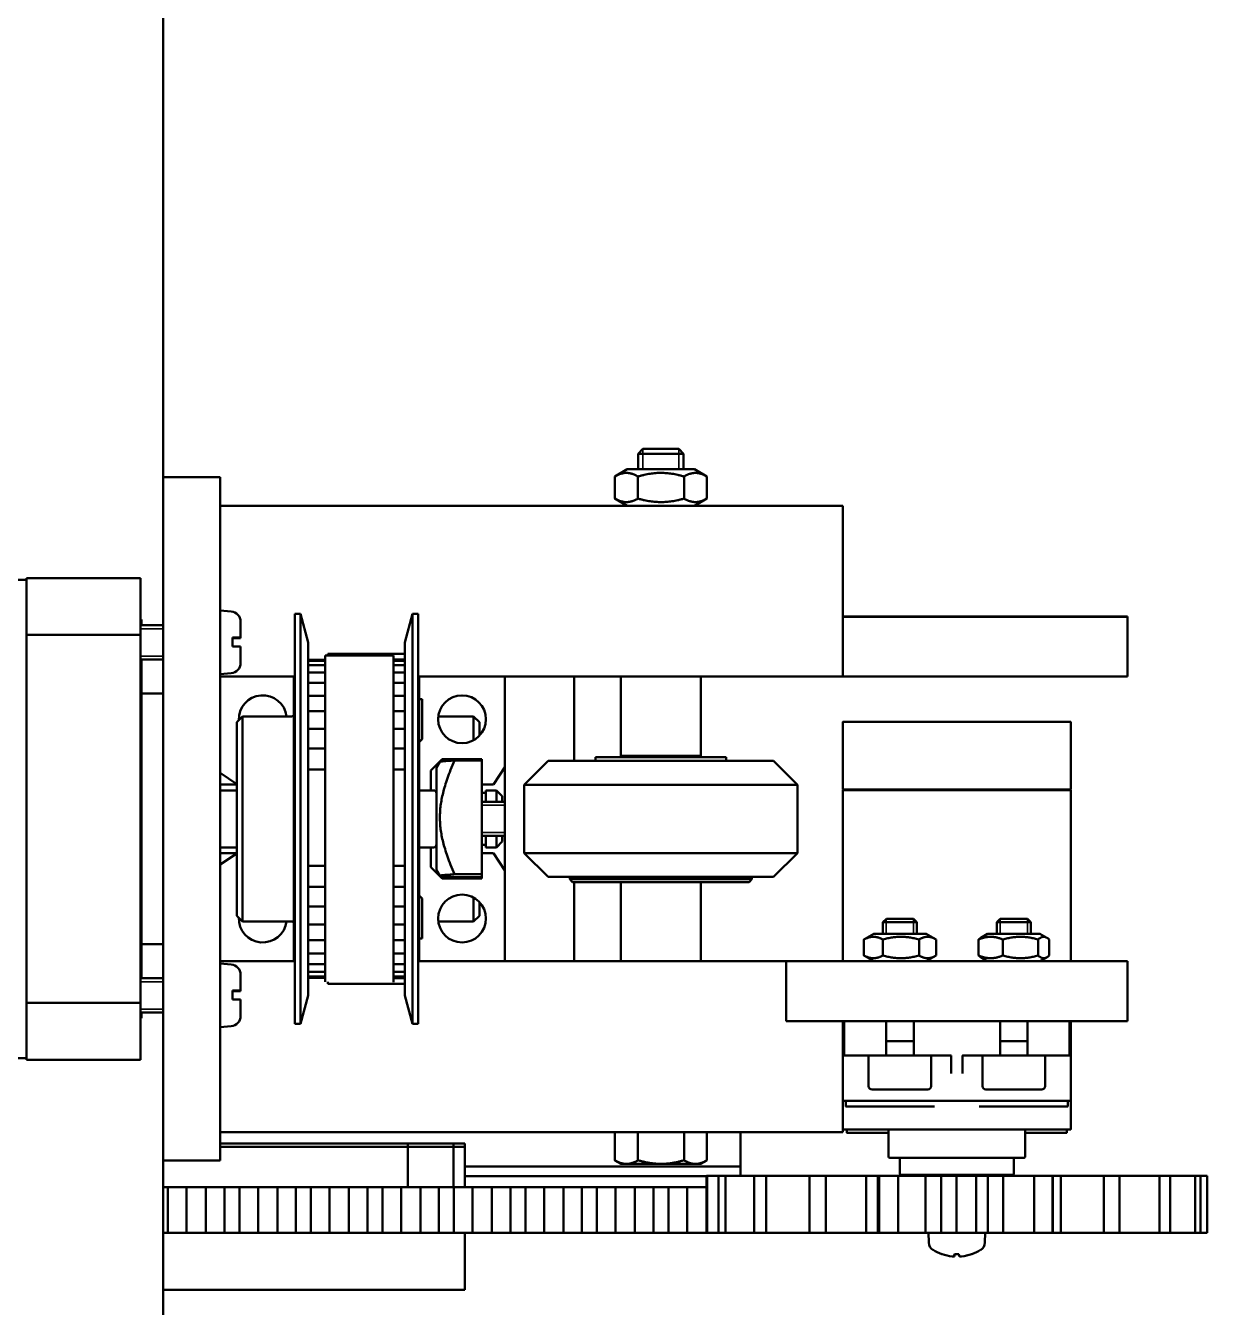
# Model space of a CAD drawing. Header units: millimetres. Extents: x 0 to 6720, y 0 to 4752.
# Drawn here: x 6099.1 to 6202.9, y 1863.2 to 1975.7 of the extents above; entities that cross this region are included whole.
import ezdxf

# ---------------------------------------------------------------- set-up
doc = ezdxf.new("R2010")
doc.units = ezdxf.units.MM
doc.header["$LTSCALE"] = 16
doc.layers.add('Widoczne (ISO)', color=7, linetype='Continuous', lineweight=50)
doc.layers.add('Widoczne wąskie (ISO)', color=7, linetype='Continuous', lineweight=35)

msp = doc.modelspace()

# ---------------------------------------------------------------- linework, layer by layer
at = {"layer": 'Widoczne (ISO)'}
for p, q in [((6111.16, 2054.07), (6111.16, 1936.07)), ((6153.3, 1938.57), (6152.87, 1938.14)), ((6153.3, 1938.57), (6156.44, 1938.57)), ((6156.44, 1938.57), (6156.87, 1938.14)), ((6156.87, 1938.14), (6152.87, 1938.14)), ((6152.87, 1936.77), (6152.87, 1938.14)), ((6156.87, 1936.77), (6156.87, 1938.14)), ((6150.83, 1936.14), (6150.83, 1934.2)), ((6151.92, 1936.77), (6150.84, 1936.15)), ((6157.82, 1936.77), (6151.92, 1936.77)), ((6152.86, 1936.14), (6152.86, 1934.2)), ((6156.91, 1936.14), (6156.91, 1934.2)), ((6157.82, 1936.77), (6158.91, 1936.15)), ((6158.91, 1936.14), (6158.91, 1934.2)), ((6111.16, 1936.07), (6111.16, 1876.07)), ((6111.16, 1936.07), (6116.16, 1936.07)), ((6116.16, 1936.07), (6116.16, 1876.07)), ((6151.92, 1933.57), (6150.84, 1934.2)), ((6157.82, 1933.57), (6158.91, 1934.2)), ((6116.16, 1933.57), (6170.87, 1933.57)), ((6170.87, 1933.57), (6170.87, 1918.57)), ((6099.16, 1927.22), (6099.16, 1922.22)), ((6109.16, 1927.22), (6099.16, 1927.22)), ((6109.16, 1927.22), (6109.16, 1922.22)), ((6099.16, 1927.07), (6075.16, 1927.07)), ((6117.14, 1924.29), (6116.16, 1924.37)), ((6122.72, 1888.07), (6122.72, 1924.07)), ((6122.72, 1924.07), (6123.22, 1924.07)), ((6123.22, 1888.07), (6123.22, 1924.07)), ((6123.89, 1921.57), (6123.22, 1924.07)), ((6132.39, 1921.57), (6133.06, 1924.07)), ((6133.06, 1924.07), (6133.06, 1888.07)), ((6133.56, 1924.07), (6133.06, 1924.07)), ((6133.56, 1924.07), (6133.56, 1888.07)), ((6170.87, 1923.85), (6195.87, 1923.85)), ((6170.87, 1923.81), (6195.87, 1923.81)), ((6195.87, 1923.85), (6195.87, 1923.81)), ((6195.87, 1918.57), (6195.87, 1923.81)), ((6109.26, 1923.57), (6109.16, 1923.57)), ((6111.16, 1923.07), (6109.16, 1923.07)), ((6109.26, 1923.07), (6109.26, 1923.57)), ((6117.96, 1923.39), (6117.96, 1921.99)), ((6099.16, 1922.22), (6099.16, 1889.92)), ((6109.16, 1922.22), (6099.16, 1922.22)), ((6109.16, 1922.22), (6109.16, 1889.92)), ((6117.26, 1922), (6117.26, 1921.2)), ((6117.96, 1921.99), (6117.96, 1921.95)), ((6123.89, 1890.57), (6123.89, 1921.57)), ((6132.39, 1921.57), (6132.39, 1890.57)), ((6117.96, 1921.19), (6117.96, 1919.76)), ((6125.39, 1920.43), (6125.39, 1891.77)), ((6125.39, 1920.43), (6131.39, 1920.43)), ((6125.63, 1920.57), (6132.39, 1920.57)), ((6125.63, 1920.43), (6125.63, 1920.57)), ((6131.39, 1891.77), (6131.39, 1920.43)), ((6111.16, 1920.07), (6109.16, 1920.07)), ((6109.26, 1892.07), (6109.26, 1920.07)), ((6125.39, 1920.05), (6123.89, 1920.05)), ((6125.39, 1919.95), (6123.89, 1919.95)), ((6125.39, 1919.58), (6123.89, 1919.58)), ((6132.39, 1920.07), (6131.39, 1920.07)), ((6132.39, 1920.05), (6131.39, 1920.05)), ((6132.39, 1919.95), (6131.39, 1919.95)), ((6132.39, 1919.58), (6131.39, 1919.58)), ((6117.14, 1918.86), (6116.16, 1918.77)), ((6116.16, 1918.57), (6122.64, 1918.57)), ((6122.64, 1918.57), (6122.64, 1893.57)), ((6122.72, 1918.57), (6122.64, 1918.57)), ((6125.39, 1918.94), (6123.89, 1918.94)), ((6132.39, 1918.94), (6131.39, 1918.94)), ((6133.64, 1918.57), (6133.56, 1918.57)), ((6133.64, 1918.57), (6141.16, 1918.57)), ((6133.64, 1918.57), (6133.64, 1893.57)), ((6141.16, 1918.57), (6141.16, 1910.6)), ((6170.87, 1918.57), (6141.16, 1918.57)), ((6147.27, 1918.57), (6147.27, 1911.17)), ((6151.37, 1918.57), (6151.37, 1911.62)), ((6158.37, 1918.57), (6158.37, 1911.62)), ((6170.87, 1918.57), (6195.87, 1918.57)), ((6111.16, 1917.07), (6109.26, 1917.07)), ((6125.39, 1918.03), (6123.89, 1918.03)), ((6132.39, 1918.03), (6131.39, 1918.03)), ((6125.39, 1916.89), (6123.89, 1916.89)), ((6132.39, 1916.89), (6131.39, 1916.89)), ((6133.91, 1916.57), (6133.64, 1916.57)), ((6133.91, 1913.07), (6133.91, 1916.57)), ((6117.64, 1914.57), (6118.14, 1915.07)), ((6118.14, 1915.07), (6118.14, 1897.07)), ((6122.44, 1915.07), (6118.14, 1915.07)), ((6125.39, 1915.52), (6123.89, 1915.52)), ((6132.39, 1915.52), (6131.39, 1915.52)), ((6135.32, 1915.07), (6138.43, 1915.07)), ((6138.43, 1912.99), (6138.43, 1915.07)), ((6138.93, 1914.57), (6138.43, 1915.07)), ((6117.64, 1914.57), (6117.64, 1897.57)), ((6125.39, 1913.97), (6123.89, 1913.97)), ((6132.39, 1913.97), (6131.39, 1913.97)), ((6138.93, 1913.38), (6138.93, 1914.57)), ((6170.87, 1908.65), (6170.87, 1914.59)), ((6170.97, 1914.6), (6170.88, 1914.6)), ((6170.97, 1914.6), (6190.77, 1914.6)), ((6190.86, 1914.6), (6190.77, 1914.6)), ((6190.87, 1914.59), (6190.87, 1908.65)), ((6133.64, 1912.81), (6133.91, 1913.07)), ((6125.39, 1912.25), (6123.89, 1912.25)), ((6132.39, 1912.25), (6131.39, 1912.25)), ((6149.14, 1911.5), (6160.61, 1911.5)), ((6149.14, 1911.5), (6149.14, 1911.17)), ((6151.37, 1911.62), (6158.37, 1911.62)), ((6152.87, 1911.5), (6152.87, 1911.62)), ((6156.87, 1911.5), (6156.87, 1911.62)), ((6160.61, 1911.5), (6160.61, 1911.17)), ((6125.39, 1910.42), (6123.89, 1910.42)), ((6132.39, 1910.42), (6131.39, 1910.42)), ((6135.66, 1911.32), (6134.66, 1910.32)), ((6134.66, 1910.32), (6134.66, 1908.57)), ((6135.16, 1910.57), (6135.47, 1911.07)), ((6135.16, 1910.57), (6135.16, 1908.32)), ((6139.16, 1911.32), (6135.66, 1911.32)), ((6139.16, 1911.2), (6136.76, 1911.2)), ((6138.43, 1911.2), (6138.43, 1911.32)), ((6138.93, 1911.2), (6138.93, 1911.32)), ((6139.16, 1909.1), (6139.16, 1911.32)), ((6141.16, 1910.6), (6140.16, 1909.1)), ((6141.16, 1901.55), (6141.16, 1910.6)), ((6144.97, 1911.17), (6142.87, 1909.07)), ((6144.97, 1911.17), (6164.77, 1911.17)), ((6164.77, 1911.17), (6166.87, 1909.07)), ((6117.64, 1909.11), (6116.16, 1910.1)), ((6117.64, 1909.1), (6116.16, 1909.1)), ((6140.16, 1909.1), (6139.16, 1909.1)), ((6139.16, 1909.1), (6139.16, 1903.05)), ((6117.64, 1908.57), (6116.16, 1908.57)), ((6134.91, 1908.57), (6133.64, 1908.57)), ((6135.16, 1903.82), (6135.16, 1908.32)), ((6139.49, 1908.35), (6139.16, 1908.35)), ((6139.49, 1907.57), (6139.49, 1908.57)), ((6140.43, 1908.57), (6139.49, 1908.57)), ((6140.43, 1907.57), (6140.43, 1908.57)), ((6140.93, 1908.07), (6140.43, 1908.57)), ((6140.93, 1908.07), (6140.93, 1907.57)), ((6142.87, 1909.07), (6166.87, 1909.07)), ((6142.87, 1909.07), (6142.87, 1903.07)), ((6166.87, 1909.07), (6166.87, 1903.07)), ((6170.97, 1908.65), (6170.87, 1908.65)), ((6170.87, 1893.57), (6170.87, 1908.6)), ((6170.87, 1908.6), (6170.97, 1908.6)), ((6170.92, 1908.65), (6170.92, 1908.6)), ((6190.77, 1908.65), (6170.97, 1908.65)), ((6170.97, 1908.6), (6190.77, 1908.6)), ((6190.77, 1908.65), (6190.87, 1908.65)), ((6190.87, 1908.6), (6190.77, 1908.6)), ((6190.82, 1908.65), (6190.82, 1908.6)), ((6190.87, 1908.6), (6190.87, 1893.57)), ((6141.16, 1907.57), (6139.16, 1907.57)), ((6117.64, 1903.57), (6116.16, 1903.57)), ((6134.91, 1903.57), (6133.64, 1903.57)), ((6134.66, 1903.57), (6134.66, 1901.82)), ((6135.16, 1903.82), (6135.16, 1901.57)), ((6141.16, 1904.57), (6139.16, 1904.57)), ((6139.49, 1903.8), (6139.16, 1903.8)), ((6139.49, 1903.57), (6139.49, 1904.57)), ((6140.43, 1903.57), (6139.49, 1903.57)), ((6140.43, 1903.57), (6140.43, 1904.57)), ((6140.93, 1904.07), (6140.43, 1903.57)), ((6140.93, 1904.57), (6140.93, 1904.07)), ((6116.16, 1903.05), (6117.64, 1903.05)), ((6116.16, 1902.05), (6117.64, 1903.04)), ((6139.16, 1903.05), (6140.16, 1903.05)), ((6139.16, 1900.82), (6139.16, 1903.05)), ((6140.16, 1903.05), (6141.16, 1901.55)), ((6142.87, 1903.07), (6166.87, 1903.07)), ((6144.97, 1900.97), (6142.87, 1903.07)), ((6164.77, 1900.97), (6166.87, 1903.07)), ((6125.39, 1901.95), (6123.89, 1901.95)), ((6132.39, 1901.95), (6131.39, 1901.95)), ((6134.66, 1901.82), (6135.66, 1900.82)), ((6135.16, 1901.57), (6135.47, 1901.07)), ((6141.16, 1901.55), (6141.16, 1893.57)), ((6125.39, 1900.1), (6123.89, 1900.1)), ((6132.39, 1900.1), (6131.39, 1900.1)), ((6135.66, 1900.82), (6139.16, 1900.82)), ((6139.16, 1901.2), (6136.76, 1901.2)), ((6139.16, 1900.95), (6136.76, 1900.95)), ((6138.43, 1900.82), (6138.43, 1900.95)), ((6138.93, 1900.82), (6138.93, 1900.95)), ((6144.97, 1900.97), (6164.77, 1900.97)), ((6146.87, 1900.97), (6146.87, 1900.77)), ((6146.87, 1900.77), (6162.87, 1900.77)), ((6147.12, 1900.52), (6146.87, 1900.77)), ((6147.12, 1900.52), (6162.62, 1900.52)), ((6147.27, 1900.52), (6147.27, 1893.57)), ((6151.37, 1900.52), (6151.37, 1893.57)), ((6158.37, 1900.52), (6158.37, 1893.57)), ((6162.62, 1900.52), (6162.87, 1900.77)), ((6162.87, 1900.97), (6162.87, 1900.77)), ((6133.91, 1899.07), (6133.64, 1899.34)), ((6133.91, 1895.57), (6133.91, 1899.07)), ((6138.43, 1897.07), (6138.43, 1899.16)), ((6125.39, 1898.37), (6123.89, 1898.37)), ((6132.39, 1898.37), (6131.39, 1898.37)), ((6138.93, 1897.57), (6138.93, 1898.77)), ((6117.64, 1897.57), (6118.14, 1897.07)), ((6122.44, 1897.07), (6118.14, 1897.07)), ((6125.39, 1896.8), (6123.89, 1896.8)), ((6132.39, 1896.8), (6131.39, 1896.8)), ((6135.32, 1897.07), (6138.43, 1897.07)), ((6138.93, 1897.57), (6138.43, 1897.07)), ((6174.68, 1897.3), (6174.37, 1896.99)), ((6177.37, 1896.99), (6174.37, 1896.99)), ((6174.37, 1895.97), (6174.37, 1896.99)), ((6174.68, 1897.3), (6177.07, 1897.3)), ((6177.07, 1897.3), (6177.37, 1896.99)), ((6177.37, 1895.97), (6177.37, 1896.99)), ((6184.68, 1897.3), (6184.37, 1896.99)), ((6187.37, 1896.99), (6184.37, 1896.99)), ((6184.37, 1895.97), (6184.37, 1896.99)), ((6184.68, 1897.3), (6187.07, 1897.3)), ((6187.07, 1897.3), (6187.37, 1896.99)), ((6187.37, 1895.97), (6187.37, 1896.99)), ((6173.57, 1895.97), (6172.75, 1895.5)), ((6178.17, 1895.97), (6173.57, 1895.97)), ((6178.17, 1895.97), (6178.99, 1895.5)), ((6183.57, 1895.97), (6182.99, 1895.63)), ((6188.17, 1895.97), (6183.57, 1895.97)), ((6188.17, 1895.97), (6188.76, 1895.63)), ((6111.16, 1895.07), (6109.26, 1895.07)), ((6125.39, 1895.41), (6123.89, 1895.41)), ((6132.39, 1895.41), (6131.39, 1895.41)), ((6133.64, 1895.57), (6133.91, 1895.57)), ((6172.7, 1895.47), (6172.7, 1894.08)), ((6174.37, 1895.47), (6174.37, 1894.08)), ((6177.55, 1895.47), (6177.55, 1894.08)), ((6179.05, 1895.47), (6179.05, 1894.08)), ((6182.77, 1895.47), (6182.77, 1894.08)), ((6184.91, 1895.47), (6184.91, 1894.08)), ((6188.01, 1895.47), (6188.01, 1894.08)), ((6188.98, 1895.47), (6188.98, 1894.08)), ((6122.64, 1893.57), (6116.16, 1893.57)), ((6117.14, 1893.29), (6116.16, 1893.37)), ((6122.72, 1893.57), (6122.64, 1893.57)), ((6125.39, 1894.24), (6123.89, 1894.24)), ((6132.39, 1894.24), (6131.39, 1894.24)), ((6133.64, 1893.57), (6133.56, 1893.57)), ((6141.16, 1893.57), (6133.64, 1893.57)), ((6141.16, 1893.57), (6165.87, 1893.57)), ((6165.87, 1893.57), (6165.87, 1888.3)), ((6195.87, 1893.57), (6165.87, 1893.57)), ((6173.57, 1893.57), (6172.75, 1894.05)), ((6178.17, 1893.57), (6178.99, 1894.05)), ((6183.57, 1893.57), (6182.99, 1893.91)), ((6188.17, 1893.57), (6188.76, 1893.91)), ((6195.87, 1888.3), (6195.87, 1893.57)), ((6117.96, 1892.39), (6117.96, 1891)), ((6125.39, 1893.3), (6123.89, 1893.3)), ((6125.39, 1892.63), (6123.89, 1892.63)), ((6125.39, 1892.22), (6123.89, 1892.22)), ((6132.39, 1893.3), (6131.39, 1893.3)), ((6132.39, 1892.63), (6131.39, 1892.63)), ((6132.39, 1892.22), (6131.39, 1892.22)), ((6111.16, 1892.07), (6109.16, 1892.07)), ((6125.39, 1892.1), (6123.89, 1892.1)), ((6125.39, 1891.76), (6125.39, 1891.77)), ((6125.63, 1891.57), (6125.63, 1891.76)), ((6132.39, 1891.57), (6125.63, 1891.57)), ((6132.39, 1892.1), (6131.39, 1892.1)), ((6131.39, 1892.07), (6132.39, 1892.07)), ((6131.39, 1891.77), (6131.39, 1891.74)), ((6117.26, 1891.01), (6117.26, 1890.21)), ((6117.96, 1891), (6117.96, 1890.95)), ((6117.96, 1890.2), (6117.96, 1888.76)), ((6123.89, 1890.57), (6123.22, 1888.07)), ((6132.39, 1890.57), (6133.06, 1888.07)), ((6099.16, 1889.92), (6099.16, 1884.92)), ((6109.16, 1889.92), (6099.16, 1889.92)), ((6109.16, 1889.92), (6109.16, 1884.92)), ((6111.16, 1889.07), (6109.16, 1889.07)), ((6109.26, 1888.57), (6109.26, 1889.07)), ((6109.26, 1888.57), (6109.16, 1888.57)), ((6117.14, 1887.86), (6116.16, 1887.77)), ((6122.72, 1888.07), (6123.22, 1888.07)), ((6133.56, 1888.07), (6133.06, 1888.07)), ((6165.87, 1888.3), (6195.87, 1888.3)), ((6170.87, 1881.31), (6170.87, 1888.3)), ((6170.97, 1885.31), (6170.97, 1888.29)), ((6174.67, 1888.29), (6174.67, 1885.31)), ((6177.08, 1888.29), (6177.08, 1885.31)), ((6184.67, 1888.29), (6184.67, 1885.31)), ((6187.08, 1888.29), (6187.08, 1885.31)), ((6190.77, 1888.29), (6190.77, 1885.31)), ((6190.87, 1888.3), (6190.87, 1881.31)), ((6177.08, 1886.55), (6174.67, 1886.55)), ((6187.08, 1886.55), (6184.67, 1886.55)), ((6099.16, 1885.07), (6075.16, 1885.07)), ((6109.16, 1884.92), (6099.16, 1884.92)), ((6170.98, 1885.3), (6171.97, 1885.3)), ((6174.27, 1885.3), (6171.97, 1885.3)), ((6173.12, 1882.6), (6173.12, 1885.3)), ((6174.27, 1885.3), (6174.66, 1885.3)), ((6177.09, 1885.3), (6174.66, 1885.3)), ((6177.09, 1885.3), (6177.48, 1885.3)), ((6180.36, 1885.3), (6177.48, 1885.3)), ((6178.62, 1882.6), (6178.62, 1885.3)), ((6180.37, 1885.06), (6180.37, 1885.29)), ((6180.37, 1883.72), (6180.37, 1885.06)), ((6181.37, 1885.29), (6181.37, 1885.06)), ((6181.37, 1885.06), (6181.37, 1883.72)), ((6184.27, 1885.3), (6181.38, 1885.3)), ((6183.12, 1882.6), (6183.12, 1885.3)), ((6184.27, 1885.3), (6184.66, 1885.3)), ((6187.09, 1885.3), (6184.66, 1885.3)), ((6187.09, 1885.3), (6187.48, 1885.3)), ((6189.77, 1885.3), (6187.48, 1885.3)), ((6188.62, 1882.6), (6188.62, 1885.3)), ((6189.77, 1885.3), (6190.76, 1885.3)), ((6178.32, 1882.3), (6173.42, 1882.3)), ((6188.32, 1882.3), (6183.42, 1882.3)), ((6170.87, 1878.57), (6170.87, 1881.31)), ((6170.88, 1881.3), (6170.97, 1881.3)), ((6190.77, 1881.3), (6170.97, 1881.3)), ((6171.12, 1880.81), (6171.12, 1881.29)), ((6190.62, 1881.29), (6190.62, 1880.81)), ((6190.77, 1881.3), (6190.86, 1881.3)), ((6190.87, 1881.29), (6190.87, 1878.81)), ((6178.91, 1880.8), (6171.13, 1880.8)), ((6190.61, 1880.8), (6182.84, 1880.8)), ((6170.88, 1878.8), (6190.86, 1878.8)), ((6171.22, 1878.8), (6171.22, 1878.79)), ((6171.22, 1878.5), (6171.22, 1878.79)), ((6174.87, 1876.4), (6174.87, 1878.7)), ((6186.87, 1876.4), (6186.87, 1878.7)), ((6190.52, 1878.79), (6190.52, 1878.8)), ((6190.52, 1878.79), (6190.52, 1878.5)), ((6170.87, 1878.57), (6116.16, 1878.57)), ((6132.66, 1877.57), (6116.16, 1877.57)), ((6132.66, 1877.57), (6132.66, 1877.27)), ((6136.66, 1877.27), (6136.66, 1877.57)), ((6136.66, 1877.57), (6137.66, 1877.57)), ((6137.66, 1877.27), (6137.66, 1877.57)), ((6150.83, 1878.57), (6150.83, 1876.09)), ((6152.86, 1878.57), (6152.86, 1876.09)), ((6156.91, 1878.57), (6156.91, 1876.09)), ((6158.91, 1878.57), (6158.91, 1876.09)), ((6161.87, 1876.07), (6161.87, 1878.57)), ((6174.87, 1878.49), (6171.23, 1878.49)), ((6190.51, 1878.49), (6186.87, 1878.49)), ((6132.66, 1877.27), (6116.16, 1877.27)), ((6132.66, 1877.57), (6136.66, 1877.57)), ((6132.66, 1877.27), (6136.66, 1877.27)), ((6132.66, 1877.27), (6132.66, 1873.72)), ((6136.66, 1873.72), (6136.66, 1877.27)), ((6136.66, 1877.27), (6137.66, 1877.27)), ((6137.66, 1873.72), (6137.66, 1877.27)), ((6111.16, 1876.07), (6116.16, 1876.07)), ((6111.16, 1876.07), (6111.16, 1758.07)), ((6161.87, 1875.54), (6137.66, 1875.54)), ((6151.37, 1875.77), (6150.84, 1876.08)), ((6151.37, 1875.77), (6151.85, 1875.77)), ((6151.85, 1875.77), (6154.89, 1875.77)), ((6154.89, 1875.77), (6157.91, 1875.77)), ((6157.91, 1875.77), (6158.37, 1875.77)), ((6158.37, 1875.77), (6158.91, 1876.08)), ((6161.87, 1876.07), (6161.87, 1875.96)), ((6161.87, 1875.96), (6161.87, 1875.6)), ((6161.87, 1875.6), (6161.87, 1875.54)), ((6161.87, 1875.54), (6161.87, 1874.72)), ((6174.97, 1876.3), (6186.77, 1876.3)), ((6175.87, 1874.9), (6175.87, 1876.2)), ((6185.87, 1874.9), (6185.87, 1876.2)), ((6158.87, 1874.69), (6137.66, 1874.69)), ((6158.94, 1874.72), (6158.87, 1874.72)), ((6158.87, 1874.72), (6158.87, 1869.72)), ((6158.94, 1869.72), (6158.94, 1874.72)), ((6159.94, 1874.72), (6158.94, 1874.72)), ((6159.94, 1874.72), (6159.94, 1869.72)), ((6160.54, 1874.72), (6159.94, 1874.72)), ((6160.54, 1869.72), (6160.54, 1874.72)), ((6163.06, 1874.72), (6160.54, 1874.72)), ((6163.06, 1874.72), (6163.06, 1869.72)), ((6164.13, 1874.72), (6163.06, 1874.72)), ((6164.13, 1869.72), (6164.13, 1874.72)), ((6167.93, 1874.72), (6164.13, 1874.72)), ((6167.93, 1874.72), (6167.93, 1869.72)), ((6169.36, 1874.72), (6167.93, 1874.72)), ((6169.36, 1869.72), (6169.36, 1874.72)), ((6172.91, 1874.72), (6169.36, 1874.72)), ((6172.91, 1869.72), (6172.91, 1874.72)), ((6173.93, 1874.72), (6172.91, 1874.72)), ((6174.06, 1874.72), (6173.93, 1874.72)), ((6173.93, 1869.72), (6173.93, 1874.72)), ((6174.06, 1874.72), (6174.06, 1869.72)), ((6175.72, 1874.72), (6174.06, 1874.72)), ((6175.72, 1869.72), (6175.72, 1874.72)), ((6178.12, 1874.72), (6175.72, 1874.72)), ((6175.97, 1874.8), (6185.77, 1874.8)), ((6178.12, 1869.72), (6178.12, 1874.72)), ((6179.48, 1874.72), (6178.12, 1874.72)), ((6179.48, 1869.72), (6179.48, 1874.72)), ((6180.85, 1874.72), (6179.48, 1874.72)), ((6180.85, 1874.72), (6180.85, 1869.72)), ((6182.58, 1874.72), (6180.85, 1874.72)), ((6182.58, 1869.72), (6182.58, 1874.72)), ((6183.59, 1874.72), (6182.58, 1874.72)), ((6183.59, 1869.72), (6183.59, 1874.72)), ((6184.94, 1874.72), (6183.59, 1874.72)), ((6184.94, 1869.72), (6184.94, 1874.72)), ((6187.65, 1874.72), (6184.94, 1874.72)), ((6187.65, 1874.72), (6187.65, 1869.72)), ((6189.27, 1874.72), (6187.65, 1874.72)), ((6189.27, 1869.72), (6189.27, 1874.72)), ((6189.29, 1874.72), (6189.27, 1874.72)), ((6190, 1874.72), (6189.29, 1874.72)), ((6189.29, 1869.72), (6189.29, 1874.72)), ((6190, 1869.72), (6190, 1874.72)), ((6193.79, 1874.72), (6190, 1874.72)), ((6193.79, 1874.72), (6193.79, 1869.72)), ((6195.15, 1874.72), (6193.79, 1874.72)), ((6195.15, 1869.72), (6195.15, 1874.72)), ((6198.66, 1874.72), (6195.15, 1874.72)), ((6198.66, 1874.72), (6198.66, 1869.72)), ((6199.62, 1874.72), (6198.66, 1874.72)), ((6199.62, 1869.72), (6199.62, 1874.72)), ((6201.79, 1874.72), (6199.62, 1874.72)), ((6202.26, 1874.72), (6201.79, 1874.72)), ((6201.79, 1874.72), (6201.79, 1869.72)), ((6202.87, 1874.72), (6202.26, 1874.72)), ((6202.26, 1869.72), (6202.26, 1874.72)), ((6202.87, 1874.72), (6202.87, 1869.72)), ((6111.16, 1873.72), (6111.58, 1873.72)), ((6111.58, 1873.72), (6113.22, 1873.72)), ((6111.58, 1873.72), (6111.58, 1869.72)), ((6114.91, 1873.72), (6113.22, 1873.72)), ((6113.22, 1873.72), (6113.22, 1869.72)), ((6114.91, 1869.72), (6114.91, 1873.72)), ((6114.91, 1873.72), (6116.54, 1873.72)), ((6116.54, 1873.72), (6117.86, 1873.72)), ((6116.54, 1873.72), (6116.54, 1869.72)), ((6117.86, 1873.72), (6119.5, 1873.72)), ((6117.86, 1873.72), (6117.86, 1869.72)), ((6121.19, 1873.72), (6119.5, 1873.72)), ((6119.5, 1873.72), (6119.5, 1869.72)), ((6121.19, 1869.72), (6121.19, 1873.72)), ((6121.19, 1873.72), (6122.82, 1873.72)), ((6122.82, 1873.72), (6124.14, 1873.72)), ((6122.82, 1873.72), (6122.82, 1869.72)), ((6124.14, 1873.72), (6125.78, 1873.72)), ((6124.14, 1873.72), (6124.14, 1869.72)), ((6127.47, 1873.72), (6125.78, 1873.72)), ((6125.78, 1873.72), (6125.78, 1869.72)), ((6127.47, 1869.72), (6127.47, 1873.72)), ((6127.47, 1873.72), (6129.1, 1873.72)), ((6129.1, 1873.72), (6130.42, 1873.72)), ((6129.1, 1873.72), (6129.1, 1869.72)), ((6130.42, 1873.72), (6132.06, 1873.72)), ((6130.42, 1873.72), (6130.42, 1869.72)), ((6133.75, 1873.72), (6132.06, 1873.72)), ((6132.06, 1873.72), (6132.06, 1869.72)), ((6133.75, 1869.72), (6133.75, 1873.72)), ((6133.75, 1873.72), (6135.38, 1873.72)), ((6135.38, 1873.72), (6136.7, 1873.72)), ((6135.38, 1873.72), (6135.38, 1869.72)), ((6136.7, 1873.72), (6138.34, 1873.72)), ((6136.7, 1873.72), (6136.7, 1869.72)), ((6140.03, 1873.72), (6138.34, 1873.72)), ((6138.34, 1873.72), (6138.34, 1869.72)), ((6140.03, 1869.72), (6140.03, 1873.72)), ((6140.03, 1873.72), (6141.66, 1873.72)), ((6141.66, 1873.72), (6142.98, 1873.72)), ((6141.66, 1873.72), (6141.66, 1869.72)), ((6142.98, 1873.72), (6144.62, 1873.72)), ((6142.98, 1873.72), (6142.98, 1869.72)), ((6146.31, 1873.72), (6144.62, 1873.72)), ((6144.62, 1873.72), (6144.62, 1869.72)), ((6146.31, 1869.72), (6146.31, 1873.72)), ((6146.31, 1873.72), (6147.94, 1873.72)), ((6147.94, 1873.72), (6149.26, 1873.72)), ((6147.94, 1873.72), (6147.94, 1869.72)), ((6149.26, 1873.72), (6150.9, 1873.72)), ((6149.26, 1873.72), (6149.26, 1869.72)), ((6152.59, 1873.72), (6150.9, 1873.72)), ((6150.9, 1873.72), (6150.9, 1869.72)), ((6152.59, 1869.72), (6152.59, 1873.72)), ((6152.59, 1873.72), (6154.22, 1873.72)), ((6154.22, 1873.72), (6155.54, 1873.72)), ((6154.22, 1873.72), (6154.22, 1869.72)), ((6155.54, 1873.72), (6157.18, 1873.72)), ((6155.54, 1873.72), (6155.54, 1869.72)), ((6158.87, 1873.72), (6157.18, 1873.72)), ((6157.18, 1873.72), (6157.18, 1869.72)), ((6158.87, 1873.72), (6158.87, 1873.72)), ((6158.87, 1869.72), (6158.87, 1873.72)), ((6111.58, 1869.72), (6111.16, 1869.72)), ((6111.16, 1869.72), (6111.58, 1869.72)), ((6111.58, 1869.72), (6113.22, 1869.72)), ((6113.22, 1869.72), (6114.91, 1869.72)), ((6114.91, 1869.72), (6116.54, 1869.72)), ((6117.86, 1869.72), (6116.54, 1869.72)), ((6116.54, 1869.72), (6117.86, 1869.72)), ((6117.86, 1869.72), (6119.5, 1869.72)), ((6119.5, 1869.72), (6121.19, 1869.72)), ((6121.19, 1869.72), (6122.82, 1869.72)), ((6124.14, 1869.72), (6122.82, 1869.72)), ((6122.82, 1869.72), (6124.14, 1869.72)), ((6124.14, 1869.72), (6125.78, 1869.72)), ((6125.78, 1869.72), (6127.47, 1869.72)), ((6127.47, 1869.72), (6129.1, 1869.72)), ((6130.42, 1869.72), (6129.1, 1869.72)), ((6129.1, 1869.72), (6130.42, 1869.72)), ((6130.42, 1869.72), (6132.06, 1869.72)), ((6132.06, 1869.72), (6133.75, 1869.72)), ((6133.75, 1869.72), (6135.38, 1869.72)), ((6136.7, 1869.72), (6135.38, 1869.72)), ((6135.38, 1869.72), (6136.7, 1869.72)), ((6136.7, 1869.72), (6138.34, 1869.72)), ((6137.66, 1869.72), (6137.66, 1864.72)), ((6138.34, 1869.72), (6140.03, 1869.72)), ((6140.03, 1869.72), (6141.66, 1869.72)), ((6141.66, 1869.72), (6142.98, 1869.72)), ((6142.98, 1869.72), (6144.62, 1869.72)), ((6144.62, 1869.72), (6146.31, 1869.72)), ((6146.31, 1869.72), (6147.94, 1869.72)), ((6147.94, 1869.72), (6149.26, 1869.72)), ((6149.26, 1869.72), (6150.9, 1869.72)), ((6150.9, 1869.72), (6152.59, 1869.72)), ((6152.59, 1869.72), (6154.22, 1869.72)), ((6154.22, 1869.72), (6155.54, 1869.72)), ((6155.54, 1869.72), (6157.18, 1869.72)), ((6157.18, 1869.72), (6158.87, 1869.72)), ((6158.94, 1869.72), (6158.87, 1869.72)), ((6158.87, 1869.72), (6158.87, 1869.72)), ((6159.94, 1869.72), (6158.94, 1869.72)), ((6160.54, 1869.72), (6159.94, 1869.72)), ((6163.06, 1869.72), (6160.54, 1869.72)), ((6164.13, 1869.72), (6163.06, 1869.72)), ((6167.93, 1869.72), (6164.13, 1869.72)), ((6169.36, 1869.72), (6167.93, 1869.72)), ((6172.91, 1869.72), (6169.36, 1869.72)), ((6173.93, 1869.72), (6172.91, 1869.72)), ((6174.06, 1869.72), (6173.93, 1869.72)), ((6175.72, 1869.72), (6174.06, 1869.72)), ((6178.12, 1869.72), (6175.72, 1869.72)), ((6179.48, 1869.72), (6178.12, 1869.72)), ((6178.4, 1868.87), (6178.37, 1869.72)), ((6180.85, 1869.72), (6179.48, 1869.72)), ((6182.58, 1869.72), (6180.85, 1869.72)), ((6183.59, 1869.72), (6182.58, 1869.72)), ((6183.34, 1868.87), (6183.37, 1869.72)), ((6184.94, 1869.72), (6183.59, 1869.72)), ((6187.65, 1869.72), (6184.94, 1869.72)), ((6189.27, 1869.72), (6187.65, 1869.72)), ((6189.29, 1869.72), (6189.27, 1869.72)), ((6190, 1869.72), (6189.29, 1869.72)), ((6193.79, 1869.72), (6190, 1869.72)), ((6195.15, 1869.72), (6193.79, 1869.72)), ((6198.66, 1869.72), (6195.15, 1869.72)), ((6199.62, 1869.72), (6198.66, 1869.72)), ((6201.79, 1869.72), (6199.62, 1869.72)), ((6202.26, 1869.72), (6201.79, 1869.72)), ((6202.87, 1869.72), (6202.26, 1869.72)), ((6180.65, 1867.84), (6181.04, 1867.84)), ((6182.16, 1867.84), (6182.17, 1867.84)), ((6137.66, 1864.72), (6111.16, 1864.72))]:
    msp.add_line(p, q, dxfattribs=at)
for centre in [(6137.41, 1914.82), (6137.41, 1897.32)]:
    msp.add_circle(centre, 2.1, dxfattribs=at)
for centre, radius, start, end in [((6117.06, 1923.39), 0.9, 0, 85), ((6117.06, 1919.76), 0.9, 275, 0), ((6119.91, 1914.82), 2.1, 6.8371, 182.2483), ((6122.44, 1915.27), 0.2, 270, 0), ((6170.88, 1914.59), 0.01, 90, 180), ((6190.86, 1914.59), 0.01, 0, 90), ((6134.91, 1908.32), 0.25, 0, 90), ((6141.13, 1907.67), 0.2, 180, 210), ((6134.91, 1903.82), 0.25, 270, 0), ((6141.13, 1904.47), 0.2, 150, 180), ((6119.91, 1897.32), 2.1, 177.7517, 353.1629), ((6122.44, 1896.87), 0.2, 0, 90), ((6117.06, 1892.39), 0.9, 0, 85), ((6117.06, 1888.76), 0.9, 275, 0), ((6170.98, 1888.29), 0.01, 90, 180), ((6174.66, 1888.29), 0.01, 0, 90), ((6177.09, 1888.29), 0.01, 90, 180), ((6184.66, 1888.29), 0.01, 0, 90), ((6187.09, 1888.29), 0.01, 90, 180), ((6190.76, 1888.29), 0.01, 0, 90), ((6170.98, 1885.31), 0.01, 180, 270), ((6174.66, 1885.31), 0.01, 270, 0), ((6177.09, 1885.31), 0.01, 180, 270), ((6180.36, 1885.29), 0.01, 0, 90), ((6181.38, 1885.29), 0.01, 90, 180), ((6184.66, 1885.31), 0.01, 270, 0), ((6187.09, 1885.31), 0.01, 180, 270), ((6190.76, 1885.31), 0.01, 270, 0), ((6173.42, 1882.6), 0.3, 180, 270), ((6178.32, 1882.6), 0.3, 270, 0), ((6183.42, 1882.6), 0.3, 180, 270), ((6188.32, 1882.6), 0.3, 270, 0), ((6170.88, 1881.31), 0.01, 180, 270), ((6171.11, 1881.29), 0.01, 0, 90), ((6190.63, 1881.29), 0.01, 90, 180), ((6190.86, 1881.31), 0.01, 270, 0), ((6171.13, 1880.81), 0.01, 180, 270), ((6190.61, 1880.81), 0.01, 270, 0), ((6170.88, 1878.81), 0.01, 180, 270), ((6174.77, 1878.7), 0.1, 0, 90), ((6186.97, 1878.7), 0.1, 90, 180), ((6190.86, 1878.81), 0.01, 270, 0), ((6171.23, 1878.5), 0.01, 180, 270), ((6190.51, 1878.5), 0.01, 270, 0), ((6174.97, 1876.4), 0.1, 180, 270), ((6175.77, 1876.2), 0.1, 0, 90), ((6185.97, 1876.2), 0.1, 90, 180), ((6186.77, 1876.4), 0.1, 270, 0), ((6175.97, 1874.9), 0.1, 180, 270), ((6185.77, 1874.9), 0.1, 270, 0), ((6179.2, 1868.89), 0.8, 182, 238.5303), ((6182.54, 1868.89), 0.8, 301.4697, 358), ((6180.87, 1871.62), 4, 238.5303, 250.7011), ((6179.58, 1867.93), 0.086, 250.7011, 267.6655), ((6182.17, 1867.93), 0.086, 270, 289.2989), ((6180.87, 1871.62), 4, 289.2989, 301.4697)]:
    msp.add_arc(centre, radius, start, end, dxfattribs=at)
for centre, major_axis, ratio, start_param, end_param in [((6180.88, 1871.61), (-3.64, -1.65), 0.995417, 0.81303, 1.043281), ((6180.98, 1871.61), (-0.35, -3.98), 0.000322, 0.101771, 0.332022), ((6180.98, 1871.61), (-0.35, -3.98), 0.039345, 0.105188, 0.331696), ((6180.77, 1871.61), (0.35, -3.98), 0.039345, 5.947746, 6.177997), ((6180.87, 1871.61), (-4, 0.01), 0.996195, 1.676245, 1.906496), ((6180.87, 1871.61), (3.64, -1.65), 0.995417, 5.239904, 5.466468)]:
    msp.add_ellipse(centre, major_axis=major_axis, ratio=ratio, start_param=start_param, end_param=end_param, dxfattribs=at)
for points, weights in [([(6152.86, 1936.14), (6151.85, 1936.73), (6150.83, 1936.14)], [1, 1.15470053838, 1]), ([(6150.83, 1936.14), (6150.84, 1936.14), (6150.84, 1936.15)], [1, 1.00051240309, 1.00102141179]), ([(6156.91, 1936.14), (6154.89, 1936.73), (6152.86, 1936.14)], [1, 1.15470053838, 1]), ([(6158.91, 1936.14), (6157.91, 1936.73), (6156.91, 1936.14)], [1, 1.15470053838, 1]), ([(6150.83, 1934.2), (6151.85, 1933.62), (6152.86, 1934.2)], [1, 1.15470053838, 1]), ([(6150.84, 1934.2), (6150.84, 1934.2), (6150.83, 1934.2)], [1.00102141179, 1.00051240309, 1]), ([(6152.86, 1934.2), (6154.89, 1933.62), (6156.91, 1934.2)], [1, 1.15470053838, 1]), ([(6156.91, 1934.2), (6157.91, 1933.62), (6158.91, 1934.2)], [1, 1.15470053838, 1]), ([(6136.76, 1911.2), (6135.5, 1911.13), (6135.47, 1911.07)], [1.00011864635, 1.20078978881, 1.20704851274]), ([(6136.76, 1901.2), (6134.55, 1906.2), (6136.76, 1911.2)], [1.00011864635, 1.41438135365, 1.00011864635]), ([(6136.76, 1900.95), (6134.55, 1901.07), (6136.76, 1901.2)], [1.00011864635, 1.41438135365, 1.00011864635]), ([(6174.37, 1895.47), (6173.54, 1895.93), (6172.7, 1895.47)], [1, 1.15470053838, 1]), ([(6177.55, 1895.47), (6175.96, 1895.93), (6174.37, 1895.47)], [1, 1.15470053838, 1]), ([(6179.05, 1895.47), (6178.3, 1895.93), (6177.55, 1895.47)], [1, 1.15470053838, 1]), ([(6184.91, 1895.47), (6183.84, 1895.93), (6182.77, 1895.47)], [1, 1.15470053838, 1]), ([(6182.77, 1895.47), (6182.88, 1895.57), (6182.99, 1895.63)], [1, 1.03226528934, 1.05107168698]), ([(6188.01, 1895.47), (6186.46, 1895.93), (6184.91, 1895.47)], [1, 1.15470053838, 1]), ([(6188.98, 1895.47), (6188.49, 1895.93), (6188.01, 1895.47)], [1, 1.15470053838, 1]), ([(6172.7, 1895.47), (6172.73, 1895.48), (6172.75, 1895.5)], [1, 1.00474152757, 1.00919240219]), ([(6172.7, 1894.08), (6173.54, 1893.62), (6174.37, 1894.08)], [1, 1.15470053838, 1]), ([(6172.75, 1894.05), (6172.73, 1894.06), (6172.7, 1894.08)], [1.00919240219, 1.00474152757, 1]), ([(6174.37, 1894.08), (6175.96, 1893.62), (6177.55, 1894.08)], [1, 1.15470053838, 1]), ([(6177.55, 1894.08), (6178.3, 1893.62), (6179.05, 1894.08)], [1, 1.15470053838, 1]), ([(6182.77, 1894.08), (6183.84, 1893.62), (6184.91, 1894.08)], [1, 1.15470053838, 1]), ([(6182.99, 1893.91), (6182.88, 1893.97), (6182.77, 1894.08)], [1.05107168698, 1.03226528934, 1]), ([(6184.91, 1894.08), (6186.46, 1893.62), (6188.01, 1894.08)], [1, 1.15470053838, 1]), ([(6188.01, 1894.08), (6188.49, 1893.62), (6188.98, 1894.08)], [1, 1.15470053838, 1]), ([(6150.83, 1876.09), (6151.38, 1875.77), (6151.85, 1875.77)], [1.01001874936, 1.04314139574, 1]), ([(6150.84, 1876.08), (6150.84, 1876.08), (6150.83, 1876.09)], [1.01047274942, 1.0102475692, 1.01001874936]), ([(6151.85, 1875.77), (6152.32, 1875.77), (6152.86, 1876.09)], [1, 1.04314139574, 1.01001874936]), ([(6152.86, 1876.09), (6153.95, 1875.77), (6154.89, 1875.77)], [1.01001874936, 1.04314139574, 1]), ([(6154.89, 1875.77), (6155.82, 1875.77), (6156.91, 1876.09)], [1, 1.04314139574, 1.01001874936]), ([(6156.91, 1876.09), (6157.44, 1875.77), (6157.91, 1875.77)], [1.01001874936, 1.04314139574, 1]), ([(6157.91, 1875.77), (6158.38, 1875.77), (6158.91, 1876.09)], [1, 1.04314139574, 1.01001874936])]:
    msp.add_rational_spline(points, weights, degree=2, dxfattribs=at)
for points, knots in [([(6117.26, 1922), (6117.31, 1922), (6117.36, 1922), (6117.5, 1922), (6117.61, 1922), (6117.77, 1922), (6117.85, 1922), (6117.93, 1922), (6117.96, 1921.99), (6117.96, 1921.99)], [0.0189523, 0.0189523, 0.0189523, 0.0189523, 0.0331677, 0.0331677, 0.0665215, 0.0665215, 0.1002087, 0.1002087, 0.1344602, 0.1344602, 0.1344602, 0.1344602]), ([(6117.96, 1921.95), (6117.96, 1921.95), (6117.93, 1921.95), (6117.85, 1921.95), (6117.77, 1921.95), (6117.61, 1921.94), (6117.5, 1921.94), (6117.36, 1921.94), (6117.31, 1921.94), (6117.26, 1921.94)], [0.4072308, 0.4072308, 0.4072308, 0.4072308, 0.4414823, 0.4414823, 0.4751695, 0.4751695, 0.5085233, 0.5085233, 0.5227387, 0.5227387, 0.5227387, 0.5227387]), ([(6117.96, 1921.19), (6117.96, 1921.19), (6117.93, 1921.2), (6117.85, 1921.2), (6117.77, 1921.2), (6117.61, 1921.2), (6117.5, 1921.2), (6117.36, 1921.2), (6117.31, 1921.2), (6117.26, 1921.2)], [0.4072308, 0.4072308, 0.4072308, 0.4072308, 0.4414823, 0.4414823, 0.4751695, 0.4751695, 0.5085233, 0.5085233, 0.5227387, 0.5227387, 0.5227387, 0.5227387]), ([(6117.26, 1891.01), (6117.31, 1891.01), (6117.36, 1891.01), (6117.5, 1891.01), (6117.61, 1891.01), (6117.77, 1891), (6117.85, 1891), (6117.93, 1891), (6117.96, 1891), (6117.96, 1891)], [0.0189523, 0.0189523, 0.0189523, 0.0189523, 0.0331677, 0.0331677, 0.0665215, 0.0665215, 0.1002087, 0.1002087, 0.1344602, 0.1344602, 0.1344602, 0.1344602]), ([(6117.96, 1890.95), (6117.96, 1890.95), (6117.93, 1890.95), (6117.85, 1890.94), (6117.77, 1890.94), (6117.61, 1890.94), (6117.5, 1890.94), (6117.36, 1890.94), (6117.31, 1890.94), (6117.26, 1890.94)], [0.4072308, 0.4072308, 0.4072308, 0.4072308, 0.4414823, 0.4414823, 0.4751695, 0.4751695, 0.5085233, 0.5085233, 0.5227387, 0.5227387, 0.5227387, 0.5227387]), ([(6117.96, 1890.2), (6117.96, 1890.2), (6117.93, 1890.2), (6117.85, 1890.2), (6117.77, 1890.2), (6117.61, 1890.21), (6117.5, 1890.21), (6117.36, 1890.21), (6117.31, 1890.21), (6117.26, 1890.21)], [0.4072308, 0.4072308, 0.4072308, 0.4072308, 0.4414823, 0.4414823, 0.4751695, 0.4751695, 0.5085233, 0.5085233, 0.5227387, 0.5227387, 0.5227387, 0.5227387]), ([(6170.87, 1881.29), (6170.87, 1881.29), (6170.87, 1881.29), (6170.87, 1881.29), (6170.87, 1881.29), (6170.87, 1881.29), (6170.87, 1881.29), (6170.88, 1881.29), (6170.88, 1881.29), (6170.88, 1881.29), (6170.88, 1881.29), (6170.88, 1881.29), (6170.88, 1881.29), (6170.88, 1881.29), (6170.88, 1881.29), (6170.88, 1881.29), (6170.89, 1881.29), (6170.89, 1881.29), (6170.89, 1881.3)], [0, 0, 0, 0, 0.2313985, 0.2313985, 0.2313985, 0.25, 0.25, 0.25, 0.4814969, 0.4814969, 0.4814969, 0.5, 0.5, 0.5, 0.7409351, 0.7409351, 0.7409351, 0.8776379, 0.8776379, 0.8776379, 0.8776379]), ([(6170.89, 1881.3), (6170.88, 1881.3), (6170.88, 1881.3), (6170.88, 1881.3), (6170.88, 1881.3), (6170.87, 1881.3)], [0.1223275, 0.1223275, 0.1223275, 0.1223275, 0.5, 0.5, 0.7128648, 0.7128648, 0.7128648, 0.7128648]), ([(6170.87, 1881.29), (6170.87, 1881.29), (6170.87, 1881.3), (6170.87, 1881.3), (6170.87, 1881.3), (6170.87, 1881.3), (6170.87, 1881.3), (6170.87, 1881.3), (6170.87, 1881.3), (6170.87, 1881.3), (6170.87, 1881.3), (6170.87, 1881.3), (6170.87, 1881.3), (6170.87, 1881.3), (6170.87, 1881.3), (6170.87, 1881.3), (6170.87, 1881.3), (6170.87, 1881.3)], [0, 0, 0, 0, 0.0001020858, 0.0001020858, 0.0001485244, 0.0001485244, 0.0001783939, 0.0001783939, 0.0002078529, 0.0002078529, 0.0002487659, 0.0002487659, 0.0002888504, 0.0002888504, 0.0004067756, 0.0004067756, 0.0005356001, 0.0005356001, 0.0005356001, 0.0005356001]), ([(6170.87, 1881.29), (6170.87, 1881.29), (6170.87, 1881.3), (6170.87, 1881.3), (6170.87, 1881.3), (6170.87, 1881.3), (6170.87, 1881.3), (6170.87, 1881.3), (6170.87, 1881.3), (6170.87, 1881.3), (6170.87, 1881.3), (6170.87, 1881.3), (6170.87, 1881.3), (6170.87, 1881.3), (6170.87, 1881.3), (6170.87, 1881.3), (6170.87, 1881.3), (6170.87, 1881.3)], [0, 0, 0, 0, 0.0001020871, 0.0001020871, 0.0001485139, 0.0001485139, 0.0001783909, 0.0001783909, 0.0002078652, 0.0002078652, 0.0002487783, 0.0002487783, 0.0002888628, 0.0002888628, 0.0004067826, 0.0004067826, 0.000535614, 0.000535614, 0.000535614, 0.000535614]), ([(6190.85, 1881.29), (6190.86, 1881.29), (6190.86, 1881.29), (6190.86, 1881.29), (6190.86, 1881.29), (6190.87, 1881.29), (6190.87, 1881.29), (6190.87, 1881.29), (6190.87, 1881.29), (6190.87, 1881.29), (6190.87, 1881.29), (6190.87, 1881.29), (6190.87, 1881.29), (6190.87, 1881.29), (6190.87, 1881.29), (6190.87, 1881.29), (6190.87, 1881.29), (6190.87, 1881.29), (6190.87, 1881.29)], [0, 0, 0, 0, 0.25, 0.25, 0.25, 0.5, 0.5, 0.5, 0.518503, 0.518503, 0.518503, 0.75, 0.75, 0.75, 0.768602, 0.768602, 0.768602, 1, 1, 1, 1]), ([(6190.86, 1881.3), (6190.86, 1881.3), (6190.87, 1881.29), (6190.87, 1881.3), (6190.87, 1881.3), (6190.87, 1881.3)], [0, 0, 0, 0, 0.5, 0.5, 1, 1, 1, 1]), ([(6190.87, 1881.31), (6190.87, 1881.31), (6190.87, 1881.31), (6190.87, 1881.3), (6190.87, 1881.3), (6190.87, 1881.3)], [0, 0, 0, 0, 0.5, 0.5, 1, 1, 1, 1]), ([(6190.87, 1881.3), (6190.87, 1881.3), (6190.87, 1881.3), (6190.87, 1881.3), (6190.87, 1881.3), (6190.87, 1881.3), (6190.87, 1881.3), (6190.87, 1881.3), (6190.87, 1881.3), (6190.87, 1881.3), (6190.87, 1881.3), (6190.87, 1881.3), (6190.87, 1881.3), (6190.87, 1881.3), (6190.87, 1881.29), (6190.87, 1881.29)], [0.0079524713, 0.0079524713, 0.0079524713, 0.0079524713, 0.008101978, 0.008101978, 0.0082340587, 0.0082340587, 0.0082739458, 0.0082739458, 0.0082949415, 0.0082949415, 0.0083386731, 0.0083386731, 0.0084117193, 0.0084117193, 0.0084881702, 0.0084881702, 0.0084881702, 0.0084881702]), ([(6190.87, 1881.3), (6190.87, 1881.3), (6190.87, 1881.3), (6190.87, 1881.3), (6190.87, 1881.3), (6190.87, 1881.3), (6190.87, 1881.3), (6190.87, 1881.3), (6190.87, 1881.3), (6190.87, 1881.3), (6190.87, 1881.3), (6190.87, 1881.3), (6190.87, 1881.3), (6190.87, 1881.3), (6190.87, 1881.29), (6190.87, 1881.29)], [0.0177271266, 0.0177271266, 0.0177271266, 0.0177271266, 0.0179429429, 0.0179429429, 0.0179935025, 0.0179935025, 0.0180347648, 0.0180347648, 0.0180548418, 0.0180548418, 0.0180762082, 0.0180762082, 0.0181640165, 0.0181640165, 0.0182626512, 0.0182626512, 0.0182626512, 0.0182626512]), ([(6180.63, 1867.65), (6180.63, 1867.65), (6180.63, 1867.65), (6180.61, 1867.64), (6180.6, 1867.64), (6180.56, 1867.64), (6180.54, 1867.64), (6180.5, 1867.65), (6180.48, 1867.65), (6180.46, 1867.65)], [0, 0, 0, 0, 0.00690853, 0.00690853, 0.01381707, 0.01381707, 0.02073027, 0.02073027, 0.02691327, 0.02691327, 0.02691327, 0.02691327]), ([(6180.59, 1867.64), (6180.59, 1867.64), (6180.59, 1867.64), (6180.61, 1867.64), (6180.63, 1867.64), (6180.64, 1867.65), (6180.65, 1867.65), (6180.65, 1867.65)], [0.01267559, 0.01267559, 0.01267559, 0.01267559, 0.01381862, 0.01381862, 0.02073105, 0.02073105, 0.02691327, 0.02691327, 0.02691327, 0.02691327]), ([(6181.28, 1867.65), (6181.26, 1867.65), (6181.23, 1867.65), (6181.19, 1867.64), (6181.17, 1867.64), (6181.13, 1867.64), (6181.12, 1867.64), (6181.1, 1867.65), (6181.1, 1867.65), (6181.1, 1867.65)], [0, 0, 0, 0, 0.00690853, 0.00690853, 0.01381707, 0.01381707, 0.02073027, 0.02073027, 0.02691327, 0.02691327, 0.02691327, 0.02691327]), ([(6181.16, 1867.64), (6181.16, 1867.64), (6181.16, 1867.64), (6181.18, 1867.64), (6181.2, 1867.64), (6181.25, 1867.65), (6181.27, 1867.65), (6181.29, 1867.65)], [0.01267556, 0.01267556, 0.01267556, 0.01267556, 0.01381707, 0.01381707, 0.02073027, 0.02073027, 0.02691327, 0.02691327, 0.02691327, 0.02691327])]:
    msp.add_open_spline(points, degree=3, knots=knots, dxfattribs=at)
for points in [[(6170.87, 1881.3), (6170.87, 1881.3), (6170.87, 1881.3), (6170.87, 1881.3)], [(6170.87, 1881.29), (6170.87, 1881.3), (6170.87, 1881.3), (6170.87, 1881.3)], [(6170.87, 1881.3), (6170.87, 1881.3), (6170.87, 1881.3), (6170.87, 1881.3)], [(6170.87, 1881.3), (6170.87, 1881.3), (6170.87, 1881.3), (6170.87, 1881.3)], [(6170.87, 1881.29), (6170.87, 1881.29), (6170.87, 1881.29), (6170.87, 1881.29)], [(6170.88, 1881.3), (6170.88, 1881.3), (6170.88, 1881.3), (6170.88, 1881.3)], [(6170.89, 1881.3), (6170.89, 1881.29), (6170.89, 1881.29), (6170.89, 1881.29)], [(6170.89, 1881.3), (6170.89, 1881.3), (6170.89, 1881.3), (6170.89, 1881.3)], [(6170.89, 1881.3), (6170.89, 1881.3), (6170.89, 1881.3), (6170.89, 1881.3)], [(6170.89, 1881.29), (6170.89, 1881.3), (6170.89, 1881.3), (6170.89, 1881.3)], [(6190.86, 1881.3), (6190.86, 1881.3), (6190.86, 1881.3), (6190.85, 1881.29)], [(6190.86, 1881.3), (6190.86, 1881.3), (6190.86, 1881.3), (6190.86, 1881.3)], [(6190.87, 1881.29), (6190.87, 1881.3), (6190.87, 1881.3), (6190.87, 1881.3)], [(6190.87, 1881.29), (6190.87, 1881.29), (6190.87, 1881.29), (6190.87, 1881.29)]]:
    msp.add_open_spline(points, degree=3, dxfattribs=at)
at = {"layer": 'Widoczne wąskie (ISO)'}
for p, q in [((6153.29, 1938.56), (6153.29, 1936.77)), ((6156.46, 1936.77), (6156.46, 1938.56)), ((6111.16, 1922.77), (6109.16, 1922.77)), ((6109.16, 1920.37), (6111.16, 1920.37)), ((6153.29, 1911.62), (6153.29, 1911.5)), ((6156.46, 1911.5), (6156.46, 1911.62)), ((6141.16, 1907.27), (6139.16, 1907.27)), ((6139.16, 1904.87), (6141.16, 1904.87)), ((6174.67, 1897.29), (6174.67, 1895.97)), ((6177.07, 1895.97), (6177.07, 1897.29)), ((6184.67, 1897.29), (6184.67, 1895.97)), ((6187.07, 1895.97), (6187.07, 1897.29)), ((6111.16, 1891.77), (6109.16, 1891.77)), ((6109.16, 1889.37), (6111.16, 1889.37)), ((6174.67, 1888.3), (6174.67, 1886.55)), ((6177.07, 1886.55), (6177.07, 1888.3)), ((6184.67, 1888.3), (6184.67, 1886.55)), ((6187.07, 1886.55), (6187.07, 1888.3))]:
    msp.add_line(p, q, dxfattribs=at)

doc.saveas('drawing.dxf')
